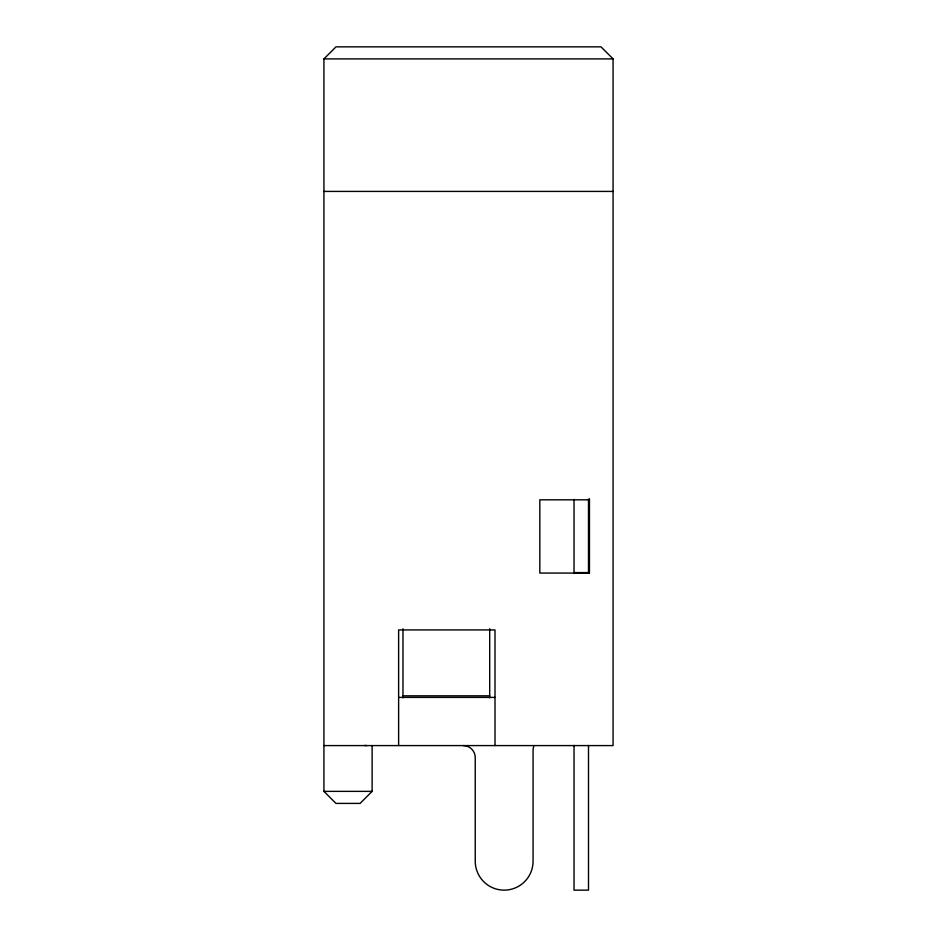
<?xml version="1.0" encoding="UTF-8"?>
<svg xmlns="http://www.w3.org/2000/svg" width="937" height="937" viewBox="0 0 937 937"><rect width="100%" height="100%" fill="white"/><g stroke="black" fill="none" stroke-linecap="round" stroke-linejoin="round"><path stroke-width="1.41" d="M372.118 745.583L372.118 791.367L360.077 803.407L335.985 803.407L323.933 791.367L323.933 58.902L335.985 46.85L601.015 46.85L613.067 58.902L613.067 745.583L323.933 745.583M323.933 58.902L613.067 58.902M323.933 191.417L613.067 191.417M588.975 519.121L588.975 499.819L539.817 499.819L539.817 573.069L588.975 573.069L588.975 499.339M574.03 572.589L588.975 572.589M402.969 695.828L489.7 695.828M398.623 697.397L495.005 697.397M323.933 791.367L372.118 791.367M589.455 498.8L589.455 573.268M588.495 499.327L588.495 573.069M588.495 745.442L588.495 890.15L574.03 890.15L574.03 745.442M574.03 499.327L574.03 573.069M495.005 745.583L495.005 629.933L398.623 629.933L398.623 745.583M489.7 628.774L489.7 697.854M402.969 628.774L402.969 697.854M366.824 745.583A12.052 12.052 0 0 1 364.727 745.407M463.194 745.583A12.052 12.052 0 0 1 475.246 757.635L475.246 861.232A28.918 28.918 0 0 0 504.165 890.15A28.918 28.918 0 0 0 533.071 861.232L533.071 750.408A12.052 12.052 0 0 1 533.692 746.59"/></g></svg>
